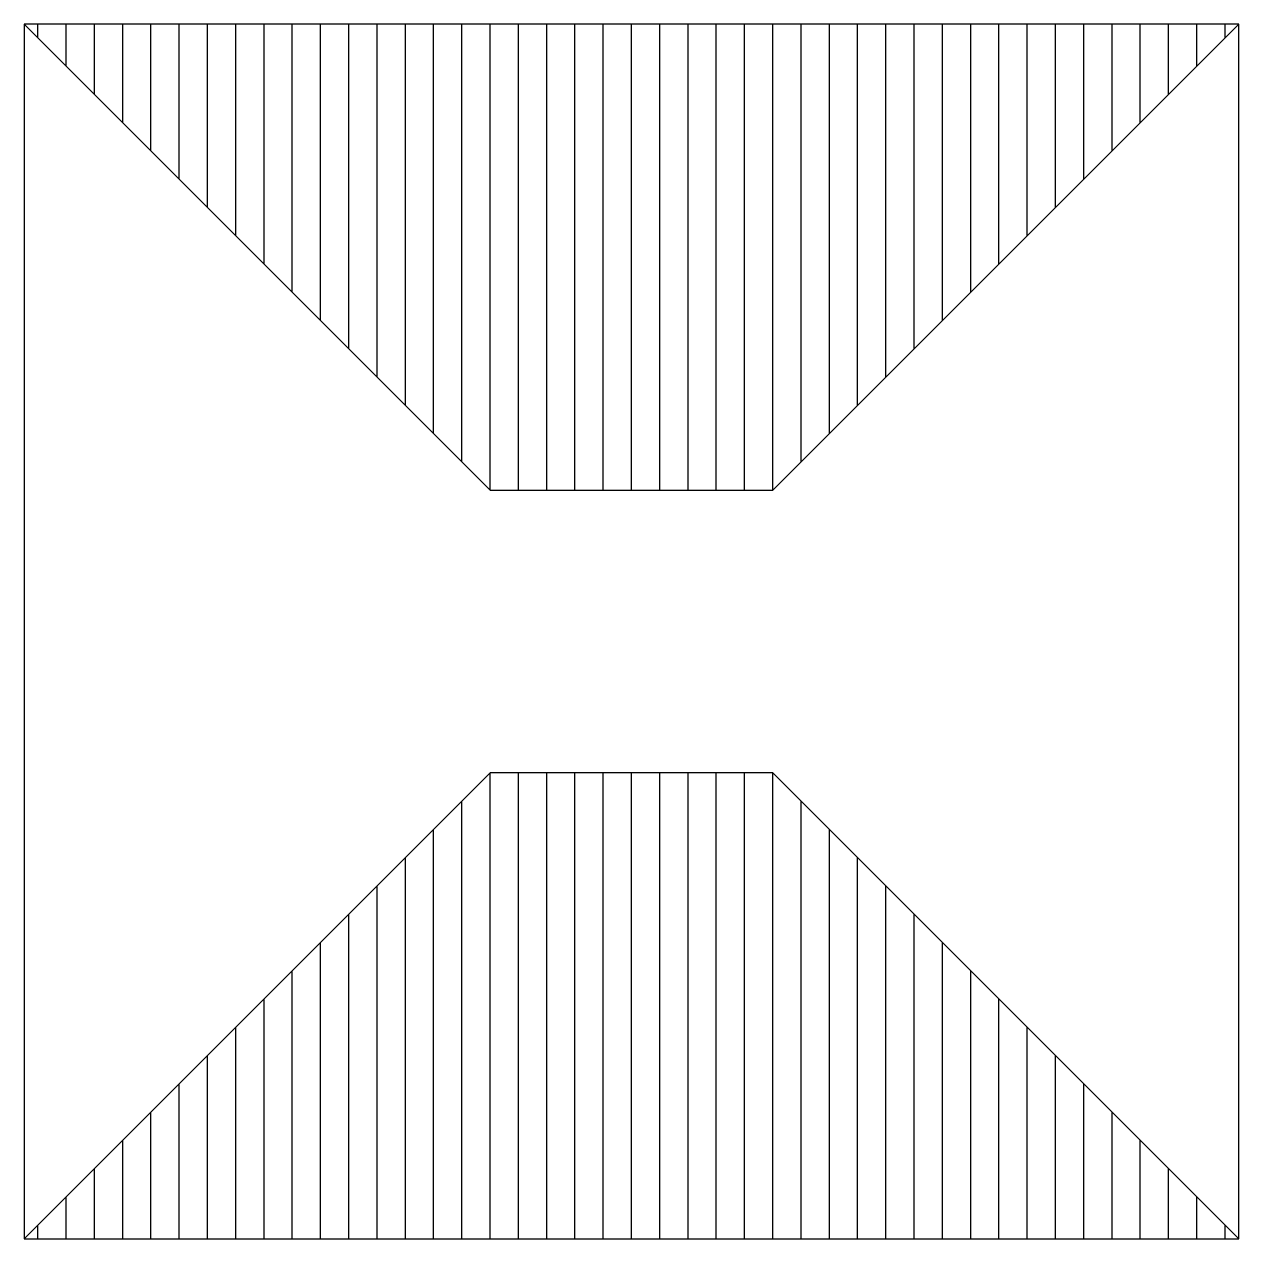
# Model space of a CAD drawing. Header units: feet. Extents: x -2.15 to 2.15, y -2.15 to 2.15.
import ezdxf

# ---------------------------------------------------------------- set-up
doc = ezdxf.new("R2010")
doc.units = ezdxf.units.FT
doc.header["$MEASUREMENT"] = 0

# ---------------------------------------------------------------- blocks, each defined once
blk = doc.blocks.new('*X1')
at = {"color": 0}
for p, q in [((-2.1, 2.1), (-2.1, 2.1481)), ((-2, 2), (-2, 2.1481)), ((-1.9, 1.9), (-1.9, 2.1481)), ((-1.8, 1.8), (-1.8, 2.1481)), ((-1.7, 1.7), (-1.7, 2.1481)), ((-1.6, 1.6), (-1.6, 2.1481)), ((-1.5, 1.5), (-1.5, 2.1481)), ((-1.4, 1.4), (-1.4, 2.1481)), ((-1.3, 1.3), (-1.3, 2.1481)), ((-1.2, 1.2), (-1.2, 2.1481)), ((-1.1, 1.1), (-1.1, 2.1481)), ((-1, 1), (-1, 2.1481)), ((-0.9, 0.9), (-0.9, 2.1481)), ((-0.8, 0.8), (-0.8, 2.1481)), ((-0.7, 0.7), (-0.7, 2.1481)), ((-0.6, 0.6), (-0.6, 2.1481)), ((-0.5, 0.5), (-0.5, 2.1481)), ((-0.4, 0.5), (-0.4, 2.1481)), ((-0.3, 0.5), (-0.3, 2.1481)), ((-0.2, 0.5), (-0.2, 2.1481)), ((-0.1, 0.5), (-0.1, 2.1481)), ((0, 0.5), (0, 2.1481)), ((0.1, 0.5), (0.1, 2.1481)), ((0.2, 0.5), (0.2, 2.1481)), ((0.3, 0.5), (0.3, 2.1481)), ((0.4, 0.5), (0.4, 2.1481)), ((0.5, 0.5), (0.5, 2.1481)), ((0.6, 0.6), (0.6, 2.1481)), ((0.7, 0.7), (0.7, 2.1481)), ((0.8, 0.8), (0.8, 2.1481)), ((0.9, 0.9), (0.9, 2.1481)), ((1, 1), (1, 2.1481)), ((1.1, 1.1), (1.1, 2.1481)), ((1.2, 1.2), (1.2, 2.1481)), ((1.3, 1.3), (1.3, 2.1481)), ((1.4, 1.4), (1.4, 2.1481)), ((1.5, 1.5), (1.5, 2.1481)), ((1.6, 1.6), (1.6, 2.1481)), ((1.7, 1.7), (1.7, 2.1481)), ((1.8, 1.8), (1.8, 2.1481)), ((1.9, 1.9), (1.9, 2.1481)), ((2, 2), (2, 2.1481)), ((2.1, 2.1), (2.1, 2.1481)), ((-0.5, -2.1481), (-0.5, -0.5)), ((-0.4, -2.1481), (-0.4, -0.5)), ((-0.3, -2.1481), (-0.3, -0.5)), ((-0.2, -2.1481), (-0.2, -0.5)), ((-0.1, -2.1481), (-0.1, -0.5)), ((0, -2.1481), (0, -0.5)), ((0.1, -2.1481), (0.1, -0.5)), ((0.2, -2.1481), (0.2, -0.5)), ((0.3, -2.1481), (0.3, -0.5)), ((0.4, -2.1481), (0.4, -0.5)), ((0.5, -2.1481), (0.5, -0.5)), ((-0.6, -2.1481), (-0.6, -0.6)), ((0.6, -2.1481), (0.6, -0.6)), ((-0.7, -2.1481), (-0.7, -0.7)), ((0.7, -2.1481), (0.7, -0.7)), ((-0.8, -2.1481), (-0.8, -0.8)), ((0.8, -2.1481), (0.8, -0.8)), ((-0.9, -2.1481), (-0.9, -0.9)), ((0.9, -2.1481), (0.9, -0.9)), ((-1, -2.1481), (-1, -1)), ((1, -2.1481), (1, -1)), ((-1.1, -2.1481), (-1.1, -1.1)), ((1.1, -2.1481), (1.1, -1.1)), ((-1.2, -2.1481), (-1.2, -1.2)), ((1.2, -2.1481), (1.2, -1.2)), ((-1.3, -2.1481), (-1.3, -1.3)), ((1.3, -2.1481), (1.3, -1.3)), ((-1.4, -2.1481), (-1.4, -1.4)), ((1.4, -2.1481), (1.4, -1.4)), ((-1.5, -2.1481), (-1.5, -1.5)), ((1.5, -2.1481), (1.5, -1.5)), ((-1.6, -2.1481), (-1.6, -1.6)), ((1.6, -2.1481), (1.6, -1.6)), ((-1.7, -2.1481), (-1.7, -1.7)), ((1.7, -2.1481), (1.7, -1.7)), ((-1.8, -2.1481), (-1.8, -1.8)), ((1.8, -2.1481), (1.8, -1.8)), ((-1.9, -2.1481), (-1.9, -1.9)), ((1.9, -2.1481), (1.9, -1.9)), ((-2, -2.1481), (-2, -2)), ((2, -2.1481), (2, -2)), ((-2.1, -2.1481), (-2.1, -2.1)), ((2.1, -2.1481), (2.1, -2.1))]:
    blk.add_line(p, q, dxfattribs=at)

msp = doc.modelspace()

# ---------------------------------------------------------------- linework, layer by layer
for p, q in [((-2.1481, 2.1481, 0.99), (-0.5, 0.5, 0.99)), ((2.1481, 2.1481, 0.99), (0.5, 0.5, 0.99)), ((-0.5, 0.5, -0.01), (0.5, 0.5, -0.01)), ((-0.5, -0.5, 0.99), (-2.1481, -2.1481, 0.99)), ((0.5, -0.5, -0.01), (-0.5, -0.5, -0.01)), ((0.5, -0.5, 0.99), (2.1481, -2.1481, 0.99))]:
    msp.add_line(p, q)
at = {"elevation": 1}
msp.add_lwpolyline([(2.1481, 2.1481), (-2.1481, 2.1481), (-2.1481, -2.1481), (2.1481, -2.1481), (2.1481, 2.1481)], dxfattribs=at)

# ---------------------------------------------------------------- block references
msp.add_blockref('*X1', (0, 0, 0.99))

doc.saveas('drawing.dxf')
